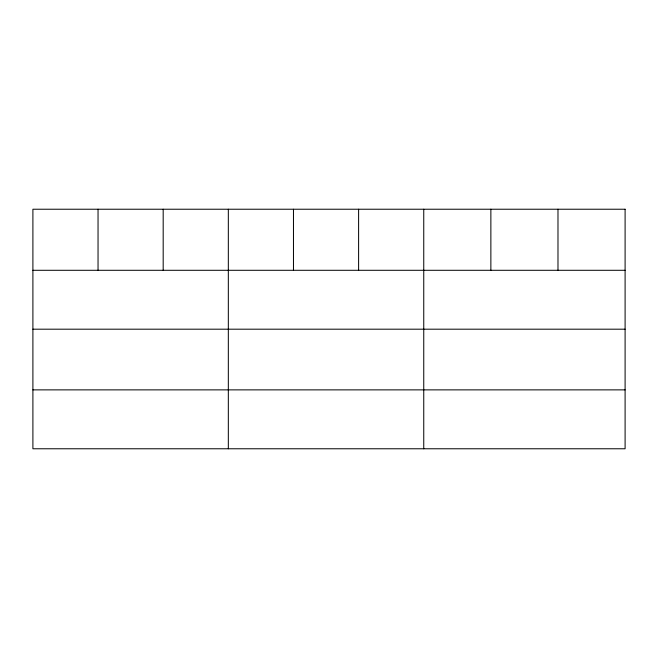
<?xml version="1.0" encoding="UTF-8"?>
<svg xmlns="http://www.w3.org/2000/svg" width="658" height="658" viewBox="0 0 658 658"><rect width="100%" height="100%" fill="white"/><g stroke="black" fill="none" stroke-linecap="round" stroke-linejoin="round"><path stroke-width="0.99" d="M32.9 270.29L625.1 270.29M32.9 329.189L625.1 329.189M32.9 389.873L625.1 389.873M557.984 209.228L557.984 270.29M490.868 209.228L490.868 270.29M423.752 209.228L423.752 448.772M358.61 209.228L358.61 270.29M293.468 209.228L293.468 270.29M228.326 209.228L228.326 448.772M163.184 209.228L163.184 270.29M98.042 209.228L98.042 270.29M625.1 209.228L32.9 209.228L32.9 448.772L625.1 448.772L625.1 209.228"/></g></svg>
